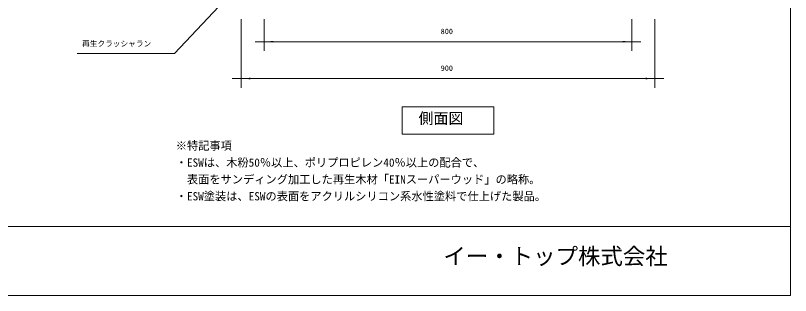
# Model space of a CAD drawing. Units: millimetres, scale not verified. Extents: x -1950 to 1950, y -1375 to 1375.
# Drawn here: x 263 to 1950, y -1375 to -766 of the extents above; entities that cross this region are included whole.
import ezdxf
from ezdxf.enums import TextEntityAlignment as Align

# ---------------------------------------------------------------- set-up
doc = ezdxf.new("R2010")
doc.units = ezdxf.units.MM
doc.header["$LTSCALE"] = 10
doc.layers.add('0-1_IMPORTED', color=30, linetype='Continuous', lineweight=18)
doc.styles.add('ＭＳ ゴシック', font='')
doc.styles.get('ＭＳ ゴシック').set_extended_font_data('MS Gothic')

msp = doc.modelspace()

# ---------------------------------------------------------------- linework, layer by layer
at = {"layer": '0-1_IMPORTED', "color": 1}
for p, q in [((754.38, -774.21), (754.38, -923)), ((804.38, -774.21), (804.38, -843)), ((1604.38, -774.21), (1604.38, -843)), ((1654.38, -774.21), (1654.38, -923)), ((784.38, -823), (804.38, -823)), ((804.38, -823), (1604.38, -823)), ((1604.38, -823), (1624.38, -823)), ((734.38, -903), (754.38, -903)), ((754.38, -903), (1654.38, -903)), ((1654.38, -903), (1674.38, -903))]:
    msp.add_line(p, q, dxfattribs=at)
at = {"layer": '0-1_IMPORTED'}
msp.add_line((-1950, -1225), (1950, -1225), dxfattribs=at)
for points in [[(-1950, 1375), (1950, 1375), (1950, -1375), (-1950, -1375)], [(1104.38, -964.33), (1304.38, -964.33), (1304.38, -1024.33), (1104.38, -1024.33)]]:
    msp.add_lwpolyline(points, close=True, dxfattribs=at)
at = {"layer": '0-1_IMPORTED', "color": 1}
msp.add_lwpolyline([(397.09, -848.72), (609.09, -848.72), (754.38, -694.21)], dxfattribs=at)
for points in [[(804.38, -823), (824.38, -821.25), (824.38, -824.75)], [(1604.38, -823), (1584.38, -824.75), (1584.38, -821.25)], [(754.38, -903), (774.38, -901.25), (774.38, -904.75)], [(1654.38, -903), (1634.38, -904.75), (1634.38, -901.25)]]:
    msp.add_solid(points, dxfattribs=at)

# ---------------------------------------------------------------- texts
at = {"layer": '0-1_IMPORTED', "color": 7, "style": 'ＭＳ ゴシック'}
for s, height, p in [('800', 11.94, (1188.5, -810.04)), ('再生クラッシャラン', 11.94, (407.89, -836.86)), ('900', 11.94, (1188.5, -890.04)), ('側面図', 23.88, (1140.29, -1008.62)), ('※特記事項', 17.91, (611.85, -1063.55)), ('・ESWは、木粉50％以上、ポリプロピレン40％以上の配合で、', 17.91, (611.85, -1100.2)), ('  表面をサンディング加工した再生木材「EINスーパーウッド」の略称。', 17.91, (611.85, -1136.85)), ('・ESW塗装は、ESWの表面をアクリルシリコン系水性塗料で仕上げた製品。', 17.91, (611.85, -1173.5)), ('イー・トップ株式会社', 35.81, (1194.36, -1318.17))]:
    msp.add_text(s, height=height, dxfattribs=at).set_placement(p, align=Align.BOTTOM_LEFT)

doc.saveas('drawing.dxf')
